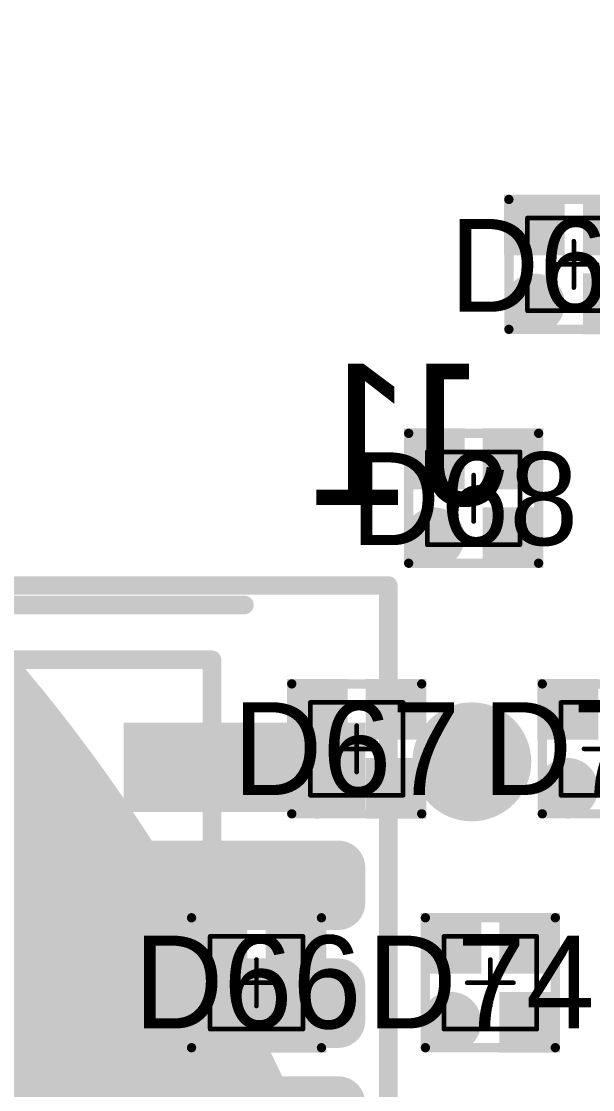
# Model space of a CAD drawing. Header units: millimetres. Extents: x 99 to 211, y 56 to 141.
# Drawn here: x 167.55 to 173.7, y 109.07 to 120.58 of the extents above; entities that cross this region are included whole.
import ezdxf

# ---------------------------------------------------------------- set-up
doc = ezdxf.new("R2010")
doc.units = ezdxf.units.MM
for name, color, linetype in [('BottomLayer', 5, 'Continuous'), ('BottomOverlay', 54, 'Continuous'), ('BottomPaste', 16, 'Continuous'), ('BottomSolder', 6, 'Continuous'), ('Mechanical12', 56, 'Continuous'), ('Mechanical13', 56, 'Continuous'), ('Mechanical15', 56, 'Continuous'), ('TopLayer', 1, 'Continuous'), ('TopOverlay', 2, 'Continuous'), ('TopPaste', 8, 'Continuous'), ('TopSolder', 216, 'Continuous')]:
    doc.layers.add(name, color=color, linetype=linetype)

# ---------------------------------------------------------------- blocks, each defined once
blk = doc.blocks.new('SMDHDRV10P127_2X5_615X330X560B_B_7')
at = {"layer": 'BottomLayer', "const_width": 0.19}
for points in [[(-3.055, 2.73, 1), (-2.865, 2.73, 1)], [(-1.035, 2.73, 1), (-0.845, 2.73, 1)], [(0.845, 2.73, 1), (1.035, 2.73, 1)], [(2.865, 2.73, 1), (3.055, 2.73, 1)], [(-3.055, 2.35, 1), (-2.865, 2.35, 1)], [(-1.035, 2.35, 1), (-0.845, 2.35, 1)], [(0.845, 2.35, 1), (1.035, 2.35, 1)], [(2.865, 2.35, 1), (3.055, 2.35, 1)], [(-3.055, 1.46, 1), (-2.865, 1.46, 1)], [(-1.035, 1.46, 1), (-0.845, 1.46, 1)], [(0.845, 1.46, 1), (1.035, 1.46, 1)], [(2.865, 1.46, 1), (3.055, 1.46, 1)], [(-3.055, 1.08, 1), (-2.865, 1.08, 1)], [(-1.035, 1.08, 1), (-0.845, 1.08, 1)], [(0.845, 1.08, 1), (1.035, 1.08, 1)], [(2.865, 1.08, 1), (3.055, 1.08, 1)], [(-3.055, 0.19, 1), (-2.865, 0.19, 1)], [(-1.035, 0.19, 1), (-0.845, 0.19, 1)], [(0.845, 0.19, 1), (1.035, 0.19, 1)], [(2.865, 0.19, 1), (3.055, 0.19, 1)], [(-3.055, -0.19, 1), (-2.865, -0.19, 1)], [(-1.035, -0.19, 1), (-0.845, -0.19, 1)], [(0.845, -0.19, 1), (1.035, -0.19, 1)], [(2.865, -0.19, 1), (3.055, -0.19, 1)], [(-3.055, -1.08, 1), (-2.865, -1.08, 1)], [(-1.035, -1.08, 1), (-0.845, -1.08, 1)], [(0.845, -1.08, 1), (1.035, -1.08, 1)], [(2.865, -1.08, 1), (3.055, -1.08, 1)], [(-3.055, -1.46, 1), (-2.865, -1.46, 1)], [(-1.035, -1.46, 1), (-0.845, -1.46, 1)], [(0.845, -1.46, 1), (1.035, -1.46, 1)], [(2.865, -1.46, 1), (3.055, -1.46, 1)], [(0.845, -2.35, 1), (1.035, -2.35, 1)], [(2.865, -2.35, 1), (3.055, -2.35, 1)], [(0.845, -2.73, 1), (1.035, -2.73, 1)], [(2.865, -2.73, 1), (3.055, -2.73, 1)]]:
    blk.add_lwpolyline(points, format="xyb", close=True, dxfattribs=at)
at = {"layer": 'BottomLayer'}
for points in [[(-2.96, 2.16), (-0.94, 2.16), (-2.96, 2.92), (-0.94, 2.92)], [(0.94, 2.16), (2.96, 2.16), (0.94, 2.92), (2.96, 2.92)], [(-3.15, 2.35), (-0.75, 2.35), (-3.15, 2.73), (-0.75, 2.73)], [(0.75, 2.35), (3.15, 2.35), (0.75, 2.73), (3.15, 2.73)], [(-2.96, 0.89), (-0.94, 0.89), (-2.96, 1.65), (-0.94, 1.65)], [(0.94, 0.89), (2.96, 0.89), (0.94, 1.65), (2.96, 1.65)], [(-3.15, 1.08), (-0.75, 1.08), (-3.15, 1.46), (-0.75, 1.46)], [(0.75, 1.08), (3.15, 1.08), (0.75, 1.46), (3.15, 1.46)], [(-2.96, -0.38), (-0.94, -0.38), (-2.96, 0.38), (-0.94, 0.38)], [(0.94, -0.38), (2.96, -0.38), (0.94, 0.38), (2.96, 0.38)], [(-3.15, -0.19), (-0.75, -0.19), (-3.15, 0.19), (-0.75, 0.19)], [(0.75, -0.19), (3.15, -0.19), (0.75, 0.19), (3.15, 0.19)], [(-2.96, -1.65), (-0.94, -1.65), (-2.96, -0.89), (-0.94, -0.89)], [(0.94, -1.65), (2.96, -1.65), (0.94, -0.89), (2.96, -0.89)], [(-3.15, -1.46), (-0.75, -1.46), (-3.15, -1.08), (-0.75, -1.08)], [(0.75, -1.46), (3.15, -1.46), (0.75, -1.08), (3.15, -1.08)], [(-3.15, -2.92), (-0.75, -2.92), (-3.15, -2.16), (-0.75, -2.16)], [(0.94, -2.92), (2.96, -2.92), (0.94, -2.16), (2.96, -2.16)], [(0.75, -2.73), (3.15, -2.73), (0.75, -2.35), (3.15, -2.35)]]:
    blk.add_solid(points, dxfattribs=at)
at = {"layer": 'BottomOverlay', "const_width": 0.2}
for points in [[(1.95, 4.21), (-1.95, 4.21)], [(1.95, -4.29), (-1.95, -4.29)]]:
    blk.add_lwpolyline(points, dxfattribs=at)
at = {"layer": 'BottomOverlay'}
for points, const_width in [([(-2, 4.21, 1), (-1.9, 4.21, 1)], 0.1), ([(1.9, 4.21, 1), (2, 4.21, 1)], 0.1), ([(-4.259, -2.6, 1), (-4.541, -2.6, 1)], 1), ([(-4.791, -2.6, 1), (-4.291, -2.6, 1)], 0.5), ([(-4.509, -2.6, 1), (-4.009, -2.6, 1)], 0.5), ([(-2, -4.29, 1), (-1.9, -4.29, 1)], 0.1), ([(1.9, -4.29, 1), (2, -4.29, 1)], 0.1)]:
    blk.add_lwpolyline(points, format="xyb", close=True, dxfattribs=dict(at, const_width=const_width))
at = {"layer": 'BottomPaste', "const_width": 0.19}
for points in [[(-3.055, 2.73, 1), (-2.865, 2.73, 1)], [(-1.035, 2.73, 1), (-0.845, 2.73, 1)], [(0.845, 2.73, 1), (1.035, 2.73, 1)], [(2.865, 2.73, 1), (3.055, 2.73, 1)], [(-3.055, 2.35, 1), (-2.865, 2.35, 1)], [(-1.035, 2.35, 1), (-0.845, 2.35, 1)], [(0.845, 2.35, 1), (1.035, 2.35, 1)], [(2.865, 2.35, 1), (3.055, 2.35, 1)], [(-3.055, 1.46, 1), (-2.865, 1.46, 1)], [(-1.035, 1.46, 1), (-0.845, 1.46, 1)], [(0.845, 1.46, 1), (1.035, 1.46, 1)], [(2.865, 1.46, 1), (3.055, 1.46, 1)], [(-3.055, 1.08, 1), (-2.865, 1.08, 1)], [(-1.035, 1.08, 1), (-0.845, 1.08, 1)], [(0.845, 1.08, 1), (1.035, 1.08, 1)], [(2.865, 1.08, 1), (3.055, 1.08, 1)], [(-3.055, 0.19, 1), (-2.865, 0.19, 1)], [(-1.035, 0.19, 1), (-0.845, 0.19, 1)], [(0.845, 0.19, 1), (1.035, 0.19, 1)], [(2.865, 0.19, 1), (3.055, 0.19, 1)], [(-3.055, -0.19, 1), (-2.865, -0.19, 1)], [(-1.035, -0.19, 1), (-0.845, -0.19, 1)], [(0.845, -0.19, 1), (1.035, -0.19, 1)], [(2.865, -0.19, 1), (3.055, -0.19, 1)], [(-3.055, -1.08, 1), (-2.865, -1.08, 1)], [(-1.035, -1.08, 1), (-0.845, -1.08, 1)], [(0.845, -1.08, 1), (1.035, -1.08, 1)], [(2.865, -1.08, 1), (3.055, -1.08, 1)], [(-3.055, -1.46, 1), (-2.865, -1.46, 1)], [(-1.035, -1.46, 1), (-0.845, -1.46, 1)], [(0.845, -1.46, 1), (1.035, -1.46, 1)], [(2.865, -1.46, 1), (3.055, -1.46, 1)], [(0.845, -2.35, 1), (1.035, -2.35, 1)], [(2.865, -2.35, 1), (3.055, -2.35, 1)], [(0.845, -2.73, 1), (1.035, -2.73, 1)], [(2.865, -2.73, 1), (3.055, -2.73, 1)]]:
    blk.add_lwpolyline(points, format="xyb", close=True, dxfattribs=at)
at = {"layer": 'BottomPaste'}
for points in [[(-2.96, 2.16), (-0.94, 2.16), (-2.96, 2.92), (-0.94, 2.92)], [(0.94, 2.16), (2.96, 2.16), (0.94, 2.92), (2.96, 2.92)], [(-3.15, 2.35), (-0.75, 2.35), (-3.15, 2.73), (-0.75, 2.73)], [(0.75, 2.35), (3.15, 2.35), (0.75, 2.73), (3.15, 2.73)], [(-2.96, 0.89), (-0.94, 0.89), (-2.96, 1.65), (-0.94, 1.65)], [(0.94, 0.89), (2.96, 0.89), (0.94, 1.65), (2.96, 1.65)], [(-3.15, 1.08), (-0.75, 1.08), (-3.15, 1.46), (-0.75, 1.46)], [(0.75, 1.08), (3.15, 1.08), (0.75, 1.46), (3.15, 1.46)], [(-2.96, -0.38), (-0.94, -0.38), (-2.96, 0.38), (-0.94, 0.38)], [(0.94, -0.38), (2.96, -0.38), (0.94, 0.38), (2.96, 0.38)], [(-3.15, -0.19), (-0.75, -0.19), (-3.15, 0.19), (-0.75, 0.19)], [(0.75, -0.19), (3.15, -0.19), (0.75, 0.19), (3.15, 0.19)], [(-2.96, -1.65), (-0.94, -1.65), (-2.96, -0.89), (-0.94, -0.89)], [(0.94, -1.65), (2.96, -1.65), (0.94, -0.89), (2.96, -0.89)], [(-3.15, -1.46), (-0.75, -1.46), (-3.15, -1.08), (-0.75, -1.08)], [(0.75, -1.46), (3.15, -1.46), (0.75, -1.08), (3.15, -1.08)], [(-3.15, -2.92), (-0.75, -2.92), (-3.15, -2.16), (-0.75, -2.16)], [(0.94, -2.92), (2.96, -2.92), (0.94, -2.16), (2.96, -2.16)], [(0.75, -2.73), (3.15, -2.73), (0.75, -2.35), (3.15, -2.35)]]:
    blk.add_solid(points, dxfattribs=at)
at = {"layer": 'BottomSolder', "const_width": 0.292}
for points in [[(-3.106, 2.73, 1), (-2.814, 2.73, 1)], [(-1.086, 2.73, 1), (-0.794, 2.73, 1)], [(0.794, 2.73, 1), (1.086, 2.73, 1)], [(2.814, 2.73, 1), (3.106, 2.73, 1)], [(-3.106, 2.35, 1), (-2.814, 2.35, 1)], [(-1.086, 2.35, 1), (-0.794, 2.35, 1)], [(0.794, 2.35, 1), (1.086, 2.35, 1)], [(2.814, 2.35, 1), (3.106, 2.35, 1)], [(-3.106, 1.46, 1), (-2.814, 1.46, 1)], [(-1.086, 1.46, 1), (-0.794, 1.46, 1)], [(0.794, 1.46, 1), (1.086, 1.46, 1)], [(2.814, 1.46, 1), (3.106, 1.46, 1)], [(-3.106, 1.08, 1), (-2.814, 1.08, 1)], [(-1.086, 1.08, 1), (-0.794, 1.08, 1)], [(0.794, 1.08, 1), (1.086, 1.08, 1)], [(2.814, 1.08, 1), (3.106, 1.08, 1)], [(-3.106, 0.19, 1), (-2.814, 0.19, 1)], [(-1.086, 0.19, 1), (-0.794, 0.19, 1)], [(0.794, 0.19, 1), (1.086, 0.19, 1)], [(2.814, 0.19, 1), (3.106, 0.19, 1)], [(-3.106, -0.19, 1), (-2.814, -0.19, 1)], [(-1.086, -0.19, 1), (-0.794, -0.19, 1)], [(0.794, -0.19, 1), (1.086, -0.19, 1)], [(2.814, -0.19, 1), (3.106, -0.19, 1)], [(-3.106, -1.08, 1), (-2.814, -1.08, 1)], [(-1.086, -1.08, 1), (-0.794, -1.08, 1)], [(0.794, -1.08, 1), (1.086, -1.08, 1)], [(2.814, -1.08, 1), (3.106, -1.08, 1)], [(-3.106, -1.46, 1), (-2.814, -1.46, 1)], [(-1.086, -1.46, 1), (-0.794, -1.46, 1)], [(0.794, -1.46, 1), (1.086, -1.46, 1)], [(2.814, -1.46, 1), (3.106, -1.46, 1)], [(0.794, -2.35, 1), (1.086, -2.35, 1)], [(2.814, -2.35, 1), (3.106, -2.35, 1)], [(0.794, -2.73, 1), (1.086, -2.73, 1)], [(2.814, -2.73, 1), (3.106, -2.73, 1)]]:
    blk.add_lwpolyline(points, format="xyb", close=True, dxfattribs=at)
at = {"layer": 'BottomSolder'}
for points in [[(-2.96, 2.058), (-0.94, 2.058), (-2.96, 3.022), (-0.94, 3.022)], [(0.94, 2.058), (2.96, 2.058), (0.94, 3.022), (2.96, 3.022)], [(-3.252, 2.35), (-0.648, 2.35), (-3.252, 2.73), (-0.648, 2.73)], [(0.648, 2.35), (3.252, 2.35), (0.648, 2.73), (3.252, 2.73)], [(-2.96, 0.788), (-0.94, 0.788), (-2.96, 1.752), (-0.94, 1.752)], [(0.94, 0.788), (2.96, 0.788), (0.94, 1.752), (2.96, 1.752)], [(-3.252, 1.08), (-0.648, 1.08), (-3.252, 1.46), (-0.648, 1.46)], [(0.648, 1.08), (3.252, 1.08), (0.648, 1.46), (3.252, 1.46)], [(-2.96, -0.482), (-0.94, -0.482), (-2.96, 0.482), (-0.94, 0.482)], [(0.94, -0.482), (2.96, -0.482), (0.94, 0.482), (2.96, 0.482)], [(-3.252, -0.19), (-0.648, -0.19), (-3.252, 0.19), (-0.648, 0.19)], [(0.648, -0.19), (3.252, -0.19), (0.648, 0.19), (3.252, 0.19)], [(-2.96, -1.752), (-0.94, -1.752), (-2.96, -0.788), (-0.94, -0.788)], [(0.94, -1.752), (2.96, -1.752), (0.94, -0.788), (2.96, -0.788)], [(-3.252, -1.46), (-0.648, -1.46), (-3.252, -1.08), (-0.648, -1.08)], [(0.648, -1.46), (3.252, -1.46), (0.648, -1.08), (3.252, -1.08)], [(-3.252, -3.022), (-0.648, -3.022), (-3.252, -2.058), (-0.648, -2.058)], [(0.94, -3.022), (2.96, -3.022), (0.94, -2.058), (2.96, -2.058)], [(0.648, -2.73), (3.252, -2.73), (0.648, -2.35), (3.252, -2.35)]]:
    blk.add_solid(points, dxfattribs=at)
at = {"layer": 'Mechanical13', "const_width": 0.2}
for points in [[(1.6, 3.7), (-1.6, 3.7)], [(-1.6, 3.7), (-1.6, -3.7)], [(1.6, 3.7), (1.6, -3.7)], [(1.6, -3.7), (-1.6, -3.7)]]:
    blk.add_lwpolyline(points, dxfattribs=at)
at = {"layer": 'Mechanical13', "const_width": 0.1}
for points in [[(-1.65, 3.7, 1), (-1.55, 3.7, 1)], [(-1.65, 3.7, 1), (-1.55, 3.7, 1)], [(1.55, 3.7, 1), (1.65, 3.7, 1)], [(1.55, 3.7, 1), (1.65, 3.7, 1)], [(-1.65, -3.7, 1), (-1.55, -3.7, 1)], [(-1.65, -3.7, 1), (-1.55, -3.7, 1)], [(1.55, -3.7, 1), (1.65, -3.7, 1)], [(1.55, -3.7, 1), (1.65, -3.7, 1)]]:
    blk.add_lwpolyline(points, format="xyb", close=True, dxfattribs=at)
at = {"layer": 'Mechanical15', "const_width": 0.2}
for points in [[(3.5, 4.5), (-3.5, 4.5)], [(-3.5, 4.5), (-3.5, -4.5)], [(3.5, 4.5), (3.5, -4.5)], [(0, 0.5), (0, -0.5)], [(0.5, 0), (-0.5, 0)], [(3.5, -4.5), (-3.5, -4.5)]]:
    blk.add_lwpolyline(points, dxfattribs=at)
at = {"layer": 'Mechanical15', "const_width": 0.1}
for points in [[(-3.55, 4.5, 1), (-3.45, 4.5, 1)], [(-3.55, 4.5, 1), (-3.45, 4.5, 1)], [(3.45, 4.5, 1), (3.55, 4.5, 1)], [(3.45, 4.5, 1), (3.55, 4.5, 1)], [(-0.05, 0.5, 1), (0.05, 0.5, 1)], [(-0.55, 0, 1), (-0.45, 0, 1)], [(0.45, 0, 1), (0.55, 0, 1)], [(-0.05, -0.5, 1), (0.05, -0.5, 1)], [(-3.55, -4.5, 1), (-3.45, -4.5, 1)], [(-3.55, -4.5, 1), (-3.45, -4.5, 1)], [(3.45, -4.5, 1), (3.55, -4.5, 1)], [(3.45, -4.5, 1), (3.55, -4.5, 1)]]:
    blk.add_lwpolyline(points, format="xyb", close=True, dxfattribs=at)
blk = doc.blocks.new('LED0402SX_N_71')
at = {"layer": 'Mechanical13', "const_width": 0.05}
for points in [[(-0.5, 0.5), (0.5, 0.5)], [(-0.5, -0.5), (-0.5, 0.5)], [(0.5, -0.5), (0.5, 0.5)], [(-0.5, -0.5), (0.5, -0.5)]]:
    blk.add_lwpolyline(points, dxfattribs=at)
at = {"layer": 'Mechanical13', "const_width": 0.025}
for points in [[(-0.512, 0.5, 1), (-0.487, 0.5, 1)], [(-0.512, 0.5, 1), (-0.487, 0.5, 1)], [(0.488, 0.5, 1), (0.513, 0.5, 1)], [(0.488, 0.5, 1), (0.513, 0.5, 1)], [(-0.512, -0.5, 1), (-0.487, -0.5, 1)], [(-0.512, -0.5, 1), (-0.487, -0.5, 1)], [(0.488, -0.5, 1), (0.513, -0.5, 1)], [(0.488, -0.5, 1), (0.513, -0.5, 1)]]:
    blk.add_lwpolyline(points, format="xyb", close=True, dxfattribs=at)
at = {"layer": 'Mechanical15'}
for points, const_width in [([(-0.7, 0.7), (0.7, 0.7)], 0.1), ([(-0.7, -0.7), (-0.7, 0.7)], 0.1), ([(0.7, -0.7), (0.7, 0.7)], 0.1), ([(0, -0.25), (0, 0.25)], 0.05), ([(-0.25, 0), (0.25, 0)], 0.05), ([(-0.7, -0.7), (0.7, -0.7)], 0.1)]:
    blk.add_lwpolyline(points, dxfattribs=dict(at, const_width=const_width))
for points, const_width in [([(-0.725, 0.7, 1), (-0.675, 0.7, 1)], 0.05), ([(-0.725, 0.7, 1), (-0.675, 0.7, 1)], 0.05), ([(0.675, 0.7, 1), (0.725, 0.7, 1)], 0.05), ([(0.675, 0.7, 1), (0.725, 0.7, 1)], 0.05), ([(-0.013, 0.25, 1), (0.012, 0.25, 1)], 0.025), ([(-0.262, 0, 1), (-0.237, 0, 1)], 0.025), ([(0.237, 0, 1), (0.262, 0, 1)], 0.025), ([(-0.013, -0.25, 1), (0.012, -0.25, 1)], 0.025), ([(-0.725, -0.7, 1), (-0.675, -0.7, 1)], 0.05), ([(-0.725, -0.7, 1), (-0.675, -0.7, 1)], 0.05), ([(0.675, -0.7, 1), (0.725, -0.7, 1)], 0.05), ([(0.675, -0.7, 1), (0.725, -0.7, 1)], 0.05)]:
    blk.add_lwpolyline(points, format="xyb", close=True, dxfattribs=dict(at, const_width=const_width))
at = {"layer": 'TopLayer', "const_width": 0.225}
blk.add_lwpolyline([(-0.537, -0.425, 1), (-0.312, -0.425, 1)], format="xyb", close=True, dxfattribs=at)
at = {"layer": 'TopLayer'}
for points in [[(-0.65, 0.2), (-0.2, 0.2), (-0.65, 0.65), (-0.2, 0.65)], [(0.2, 0.2), (0.65, 0.2), (0.2, 0.65), (0.65, 0.65)], [(0.2, -0.65), (0.65, -0.65), (0.2, -0.2), (0.65, -0.2)]]:
    blk.add_solid(points, dxfattribs=at)
at = {"layer": 'TopPaste', "const_width": 0.225}
blk.add_lwpolyline([(-0.537, -0.425, 1), (-0.312, -0.425, 1)], format="xyb", close=True, dxfattribs=at)
at = {"layer": 'TopPaste'}
for points in [[(-0.65, 0.2), (-0.2, 0.2), (-0.65, 0.65), (-0.2, 0.65)], [(0.2, 0.2), (0.65, 0.2), (0.2, 0.65), (0.65, 0.65)], [(0.2, -0.65), (0.65, -0.65), (0.2, -0.2), (0.65, -0.2)]]:
    blk.add_solid(points, dxfattribs=at)
at = {"layer": 'TopSolder', "const_width": 0.327}
blk.add_lwpolyline([(-0.588, -0.425, 1), (-0.262, -0.425, 1)], format="xyb", close=True, dxfattribs=at)
at = {"layer": 'TopSolder'}
for points in [[(-0.752, 0.098), (-0.098, 0.098), (-0.752, 0.752), (-0.098, 0.752)], [(0.098, 0.098), (0.752, 0.098), (0.098, 0.752), (0.752, 0.752)], [(0.098, -0.752), (0.752, -0.752), (0.098, -0.098), (0.752, -0.098)]]:
    blk.add_solid(points, dxfattribs=at)
blk = doc.blocks.new('LED0402SX_N_72')
at = {"layer": 'Mechanical13', "const_width": 0.05}
for points in [[(-0.5, 0.5), (0.5, 0.5)], [(-0.5, -0.5), (-0.5, 0.5)], [(0.5, -0.5), (0.5, 0.5)], [(-0.5, -0.5), (0.5, -0.5)]]:
    blk.add_lwpolyline(points, dxfattribs=at)
at = {"layer": 'Mechanical13', "const_width": 0.025}
for points in [[(-0.512, 0.5, 1), (-0.487, 0.5, 1)], [(-0.512, 0.5, 1), (-0.487, 0.5, 1)], [(0.488, 0.5, 1), (0.513, 0.5, 1)], [(0.488, 0.5, 1), (0.513, 0.5, 1)], [(-0.512, -0.5, 1), (-0.487, -0.5, 1)], [(-0.512, -0.5, 1), (-0.487, -0.5, 1)], [(0.488, -0.5, 1), (0.513, -0.5, 1)], [(0.488, -0.5, 1), (0.513, -0.5, 1)]]:
    blk.add_lwpolyline(points, format="xyb", close=True, dxfattribs=at)
at = {"layer": 'Mechanical15'}
for points, const_width in [([(-0.7, 0.7), (0.7, 0.7)], 0.1), ([(-0.7, -0.7), (-0.7, 0.7)], 0.1), ([(0.7, -0.7), (0.7, 0.7)], 0.1), ([(0, -0.25), (0, 0.25)], 0.05), ([(-0.25, 0), (0.25, 0)], 0.05), ([(-0.7, -0.7), (0.7, -0.7)], 0.1)]:
    blk.add_lwpolyline(points, dxfattribs=dict(at, const_width=const_width))
for points, const_width in [([(-0.725, 0.7, 1), (-0.675, 0.7, 1)], 0.05), ([(-0.725, 0.7, 1), (-0.675, 0.7, 1)], 0.05), ([(0.675, 0.7, 1), (0.725, 0.7, 1)], 0.05), ([(0.675, 0.7, 1), (0.725, 0.7, 1)], 0.05), ([(-0.013, 0.25, 1), (0.012, 0.25, 1)], 0.025), ([(-0.263, 0, 1), (-0.238, 0, 1)], 0.025), ([(0.238, 0, 1), (0.263, 0, 1)], 0.025), ([(-0.013, -0.25, 1), (0.012, -0.25, 1)], 0.025), ([(-0.725, -0.7, 1), (-0.675, -0.7, 1)], 0.05), ([(-0.725, -0.7, 1), (-0.675, -0.7, 1)], 0.05), ([(0.675, -0.7, 1), (0.725, -0.7, 1)], 0.05), ([(0.675, -0.7, 1), (0.725, -0.7, 1)], 0.05)]:
    blk.add_lwpolyline(points, format="xyb", close=True, dxfattribs=dict(at, const_width=const_width))
at = {"layer": 'TopLayer', "const_width": 0.225}
blk.add_lwpolyline([(-0.538, -0.425, 1), (-0.313, -0.425, 1)], format="xyb", close=True, dxfattribs=at)
at = {"layer": 'TopLayer'}
for points in [[(-0.65, 0.2), (-0.2, 0.2), (-0.65, 0.65), (-0.2, 0.65)], [(0.2, 0.2), (0.65, 0.2), (0.2, 0.65), (0.65, 0.65)], [(0.2, -0.65), (0.65, -0.65), (0.2, -0.2), (0.65, -0.2)]]:
    blk.add_solid(points, dxfattribs=at)
at = {"layer": 'TopPaste', "const_width": 0.225}
blk.add_lwpolyline([(-0.538, -0.425, 1), (-0.313, -0.425, 1)], format="xyb", close=True, dxfattribs=at)
at = {"layer": 'TopPaste'}
for points in [[(-0.65, 0.2), (-0.2, 0.2), (-0.65, 0.65), (-0.2, 0.65)], [(0.2, 0.2), (0.65, 0.2), (0.2, 0.65), (0.65, 0.65)], [(0.2, -0.65), (0.65, -0.65), (0.2, -0.2), (0.65, -0.2)]]:
    blk.add_solid(points, dxfattribs=at)
at = {"layer": 'TopSolder', "const_width": 0.327}
blk.add_lwpolyline([(-0.588, -0.425, 1), (-0.262, -0.425, 1)], format="xyb", close=True, dxfattribs=at)
at = {"layer": 'TopSolder'}
for points in [[(-0.752, 0.098), (-0.098, 0.098), (-0.752, 0.752), (-0.098, 0.752)], [(0.098, 0.098), (0.752, 0.098), (0.098, 0.752), (0.752, 0.752)], [(0.098, -0.752), (0.752, -0.752), (0.098, -0.098), (0.752, -0.098)]]:
    blk.add_solid(points, dxfattribs=at)
blk = doc.blocks.new('LED0402SX_N_73')
at = {"layer": 'Mechanical13', "const_width": 0.05}
for points in [[(-0.5, 0.5), (0.5, 0.5)], [(-0.5, -0.5), (-0.5, 0.5)], [(0.5, -0.5), (0.5, 0.5)], [(-0.5, -0.5), (0.5, -0.5)]]:
    blk.add_lwpolyline(points, dxfattribs=at)
at = {"layer": 'Mechanical13', "const_width": 0.025}
for points in [[(-0.513, 0.5, 1), (-0.488, 0.5, 1)], [(-0.513, 0.5, 1), (-0.488, 0.5, 1)], [(0.487, 0.5, 1), (0.512, 0.5, 1)], [(0.487, 0.5, 1), (0.512, 0.5, 1)], [(-0.513, -0.5, 1), (-0.488, -0.5, 1)], [(-0.513, -0.5, 1), (-0.488, -0.5, 1)], [(0.487, -0.5, 1), (0.512, -0.5, 1)], [(0.487, -0.5, 1), (0.512, -0.5, 1)]]:
    blk.add_lwpolyline(points, format="xyb", close=True, dxfattribs=at)
at = {"layer": 'Mechanical15'}
for points, const_width in [([(-0.7, 0.7), (0.7, 0.7)], 0.1), ([(-0.7, -0.7), (-0.7, 0.7)], 0.1), ([(0.7, -0.7), (0.7, 0.7)], 0.1), ([(0, -0.25), (0, 0.25)], 0.05), ([(-0.25, 0), (0.25, 0)], 0.05), ([(-0.7, -0.7), (0.7, -0.7)], 0.1)]:
    blk.add_lwpolyline(points, dxfattribs=dict(at, const_width=const_width))
for points, const_width in [([(-0.725, 0.7, 1), (-0.675, 0.7, 1)], 0.05), ([(-0.725, 0.7, 1), (-0.675, 0.7, 1)], 0.05), ([(0.675, 0.7, 1), (0.725, 0.7, 1)], 0.05), ([(0.675, 0.7, 1), (0.725, 0.7, 1)], 0.05), ([(-0.012, 0.25, 1), (0.013, 0.25, 1)], 0.025), ([(-0.262, 0, 1), (-0.237, 0, 1)], 0.025), ([(0.237, 0, 1), (0.262, 0, 1)], 0.025), ([(-0.012, -0.25, 1), (0.013, -0.25, 1)], 0.025), ([(-0.725, -0.7, 1), (-0.675, -0.7, 1)], 0.05), ([(-0.725, -0.7, 1), (-0.675, -0.7, 1)], 0.05), ([(0.675, -0.7, 1), (0.725, -0.7, 1)], 0.05), ([(0.675, -0.7, 1), (0.725, -0.7, 1)], 0.05)]:
    blk.add_lwpolyline(points, format="xyb", close=True, dxfattribs=dict(at, const_width=const_width))
at = {"layer": 'TopLayer', "const_width": 0.225}
blk.add_lwpolyline([(-0.537, -0.425, 1), (-0.312, -0.425, 1)], format="xyb", close=True, dxfattribs=at)
at = {"layer": 'TopLayer'}
for points in [[(-0.65, 0.2), (-0.2, 0.2), (-0.65, 0.65), (-0.2, 0.65)], [(0.2, 0.2), (0.65, 0.2), (0.2, 0.65), (0.65, 0.65)], [(0.2, -0.65), (0.65, -0.65), (0.2, -0.2), (0.65, -0.2)]]:
    blk.add_solid(points, dxfattribs=at)
at = {"layer": 'TopPaste', "const_width": 0.225}
blk.add_lwpolyline([(-0.537, -0.425, 1), (-0.312, -0.425, 1)], format="xyb", close=True, dxfattribs=at)
at = {"layer": 'TopPaste'}
for points in [[(-0.65, 0.2), (-0.2, 0.2), (-0.65, 0.65), (-0.2, 0.65)], [(0.2, 0.2), (0.65, 0.2), (0.2, 0.65), (0.65, 0.65)], [(0.2, -0.65), (0.65, -0.65), (0.2, -0.2), (0.65, -0.2)]]:
    blk.add_solid(points, dxfattribs=at)
at = {"layer": 'TopSolder', "const_width": 0.327}
blk.add_lwpolyline([(-0.588, -0.425, 1), (-0.262, -0.425, 1)], format="xyb", close=True, dxfattribs=at)
at = {"layer": 'TopSolder'}
for points in [[(-0.752, 0.098), (-0.098, 0.098), (-0.752, 0.752), (-0.098, 0.752)], [(0.098, 0.098), (0.752, 0.098), (0.098, 0.752), (0.752, 0.752)], [(0.098, -0.752), (0.752, -0.752), (0.098, -0.098), (0.752, -0.098)]]:
    blk.add_solid(points, dxfattribs=at)
blk = doc.blocks.new('LED0402SX_N_74')
at = {"layer": 'Mechanical13', "const_width": 0.05}
for points in [[(-0.5, 0.5), (0.5, 0.5)], [(-0.5, -0.5), (-0.5, 0.5)], [(0.5, -0.5), (0.5, 0.5)], [(-0.5, -0.5), (0.5, -0.5)]]:
    blk.add_lwpolyline(points, dxfattribs=at)
at = {"layer": 'Mechanical13', "const_width": 0.025}
for points in [[(-0.512, 0.5, 1), (-0.487, 0.5, 1)], [(-0.512, 0.5, 1), (-0.487, 0.5, 1)], [(0.488, 0.5, 1), (0.513, 0.5, 1)], [(0.488, 0.5, 1), (0.513, 0.5, 1)], [(-0.512, -0.5, 1), (-0.487, -0.5, 1)], [(-0.512, -0.5, 1), (-0.487, -0.5, 1)], [(0.488, -0.5, 1), (0.513, -0.5, 1)], [(0.488, -0.5, 1), (0.513, -0.5, 1)]]:
    blk.add_lwpolyline(points, format="xyb", close=True, dxfattribs=at)
at = {"layer": 'Mechanical15'}
for points, const_width in [([(-0.7, 0.7), (0.7, 0.7)], 0.1), ([(-0.7, -0.7), (-0.7, 0.7)], 0.1), ([(0.7, -0.7), (0.7, 0.7)], 0.1), ([(0, -0.25), (0, 0.25)], 0.05), ([(-0.25, 0), (0.25, 0)], 0.05), ([(-0.7, -0.7), (0.7, -0.7)], 0.1)]:
    blk.add_lwpolyline(points, dxfattribs=dict(at, const_width=const_width))
for points, const_width in [([(-0.725, 0.7, 1), (-0.675, 0.7, 1)], 0.05), ([(-0.725, 0.7, 1), (-0.675, 0.7, 1)], 0.05), ([(0.675, 0.7, 1), (0.725, 0.7, 1)], 0.05), ([(0.675, 0.7, 1), (0.725, 0.7, 1)], 0.05), ([(-0.013, 0.25, 1), (0.012, 0.25, 1)], 0.025), ([(-0.262, 0, 1), (-0.238, 0, 1)], 0.025), ([(0.238, 0, 1), (0.263, 0, 1)], 0.025), ([(-0.013, -0.25, 1), (0.012, -0.25, 1)], 0.025), ([(-0.725, -0.7, 1), (-0.675, -0.7, 1)], 0.05), ([(-0.725, -0.7, 1), (-0.675, -0.7, 1)], 0.05), ([(0.675, -0.7, 1), (0.725, -0.7, 1)], 0.05), ([(0.675, -0.7, 1), (0.725, -0.7, 1)], 0.05)]:
    blk.add_lwpolyline(points, format="xyb", close=True, dxfattribs=dict(at, const_width=const_width))
at = {"layer": 'TopLayer', "const_width": 0.225}
blk.add_lwpolyline([(-0.538, -0.425, 1), (-0.313, -0.425, 1)], format="xyb", close=True, dxfattribs=at)
at = {"layer": 'TopLayer'}
for points in [[(-0.65, 0.2), (-0.2, 0.2), (-0.65, 0.65), (-0.2, 0.65)], [(0.2, 0.2), (0.65, 0.2), (0.2, 0.65), (0.65, 0.65)], [(0.2, -0.65), (0.65, -0.65), (0.2, -0.2), (0.65, -0.2)]]:
    blk.add_solid(points, dxfattribs=at)
at = {"layer": 'TopPaste', "const_width": 0.225}
blk.add_lwpolyline([(-0.538, -0.425, 1), (-0.313, -0.425, 1)], format="xyb", close=True, dxfattribs=at)
at = {"layer": 'TopPaste'}
for points in [[(-0.65, 0.2), (-0.2, 0.2), (-0.65, 0.65), (-0.2, 0.65)], [(0.2, 0.2), (0.65, 0.2), (0.2, 0.65), (0.65, 0.65)], [(0.2, -0.65), (0.65, -0.65), (0.2, -0.2), (0.65, -0.2)]]:
    blk.add_solid(points, dxfattribs=at)
at = {"layer": 'TopSolder', "const_width": 0.327}
blk.add_lwpolyline([(-0.588, -0.425, 1), (-0.262, -0.425, 1)], format="xyb", close=True, dxfattribs=at)
at = {"layer": 'TopSolder'}
for points in [[(-0.752, 0.098), (-0.098, 0.098), (-0.752, 0.752), (-0.098, 0.752)], [(0.098, 0.098), (0.752, 0.098), (0.098, 0.752), (0.752, 0.752)], [(0.098, -0.752), (0.752, -0.752), (0.098, -0.098), (0.752, -0.098)]]:
    blk.add_solid(points, dxfattribs=at)
blk = doc.blocks.new('LED0402SX_N_79')
at = {"layer": 'Mechanical13', "const_width": 0.05}
for points in [[(-0.5, 0.5), (0.5, 0.5)], [(-0.5, -0.5), (-0.5, 0.5)], [(0.5, -0.5), (0.5, 0.5)], [(-0.5, -0.5), (0.5, -0.5)]]:
    blk.add_lwpolyline(points, dxfattribs=at)
at = {"layer": 'Mechanical13', "const_width": 0.025}
for points in [[(-0.512, 0.5, 1), (-0.487, 0.5, 1)], [(-0.512, 0.5, 1), (-0.487, 0.5, 1)], [(0.488, 0.5, 1), (0.513, 0.5, 1)], [(0.488, 0.5, 1), (0.513, 0.5, 1)], [(-0.512, -0.5, 1), (-0.487, -0.5, 1)], [(-0.512, -0.5, 1), (-0.487, -0.5, 1)], [(0.488, -0.5, 1), (0.513, -0.5, 1)], [(0.488, -0.5, 1), (0.513, -0.5, 1)]]:
    blk.add_lwpolyline(points, format="xyb", close=True, dxfattribs=at)
at = {"layer": 'Mechanical15'}
for points, const_width in [([(-0.7, 0.7), (0.7, 0.7)], 0.1), ([(-0.7, -0.7), (-0.7, 0.7)], 0.1), ([(0.7, -0.7), (0.7, 0.7)], 0.1), ([(0, -0.25), (0, 0.25)], 0.05), ([(-0.25, 0), (0.25, 0)], 0.05), ([(-0.7, -0.7), (0.7, -0.7)], 0.1)]:
    blk.add_lwpolyline(points, dxfattribs=dict(at, const_width=const_width))
for points, const_width in [([(-0.725, 0.7, 1), (-0.675, 0.7, 1)], 0.05), ([(-0.725, 0.7, 1), (-0.675, 0.7, 1)], 0.05), ([(0.675, 0.7, 1), (0.725, 0.7, 1)], 0.05), ([(0.675, 0.7, 1), (0.725, 0.7, 1)], 0.05), ([(-0.013, 0.25, 1), (0.012, 0.25, 1)], 0.025), ([(-0.262, 0, 1), (-0.237, 0, 1)], 0.025), ([(0.237, 0, 1), (0.262, 0, 1)], 0.025), ([(-0.013, -0.25, 1), (0.012, -0.25, 1)], 0.025), ([(-0.725, -0.7, 1), (-0.675, -0.7, 1)], 0.05), ([(-0.725, -0.7, 1), (-0.675, -0.7, 1)], 0.05), ([(0.675, -0.7, 1), (0.725, -0.7, 1)], 0.05), ([(0.675, -0.7, 1), (0.725, -0.7, 1)], 0.05)]:
    blk.add_lwpolyline(points, format="xyb", close=True, dxfattribs=dict(at, const_width=const_width))
at = {"layer": 'TopLayer', "const_width": 0.225}
blk.add_lwpolyline([(-0.537, -0.425, 1), (-0.312, -0.425, 1)], format="xyb", close=True, dxfattribs=at)
at = {"layer": 'TopLayer'}
for points in [[(-0.65, 0.2), (-0.2, 0.2), (-0.65, 0.65), (-0.2, 0.65)], [(0.2, 0.2), (0.65, 0.2), (0.2, 0.65), (0.65, 0.65)], [(0.2, -0.65), (0.65, -0.65), (0.2, -0.2), (0.65, -0.2)]]:
    blk.add_solid(points, dxfattribs=at)
at = {"layer": 'TopPaste', "const_width": 0.225}
blk.add_lwpolyline([(-0.537, -0.425, 1), (-0.312, -0.425, 1)], format="xyb", close=True, dxfattribs=at)
at = {"layer": 'TopPaste'}
for points in [[(-0.65, 0.2), (-0.2, 0.2), (-0.65, 0.65), (-0.2, 0.65)], [(0.2, 0.2), (0.65, 0.2), (0.2, 0.65), (0.65, 0.65)], [(0.2, -0.65), (0.65, -0.65), (0.2, -0.2), (0.65, -0.2)]]:
    blk.add_solid(points, dxfattribs=at)
at = {"layer": 'TopSolder', "const_width": 0.327}
blk.add_lwpolyline([(-0.588, -0.425, 1), (-0.262, -0.425, 1)], format="xyb", close=True, dxfattribs=at)
at = {"layer": 'TopSolder'}
for points in [[(-0.752, 0.098), (-0.098, 0.098), (-0.752, 0.752), (-0.098, 0.752)], [(0.098, 0.098), (0.752, 0.098), (0.098, 0.752), (0.752, 0.752)], [(0.098, -0.752), (0.752, -0.752), (0.098, -0.098), (0.752, -0.098)]]:
    blk.add_solid(points, dxfattribs=at)
blk = doc.blocks.new('LED0402SX_N_80')
at = {"layer": 'Mechanical13', "const_width": 0.05}
for points in [[(-0.5, 0.5), (0.5, 0.5)], [(-0.5, -0.5), (-0.5, 0.5)], [(0.5, -0.5), (0.5, 0.5)], [(-0.5, -0.5), (0.5, -0.5)]]:
    blk.add_lwpolyline(points, dxfattribs=at)
at = {"layer": 'Mechanical13', "const_width": 0.025}
for points in [[(-0.512, 0.5, 1), (-0.487, 0.5, 1)], [(-0.512, 0.5, 1), (-0.487, 0.5, 1)], [(0.488, 0.5, 1), (0.513, 0.5, 1)], [(0.488, 0.5, 1), (0.513, 0.5, 1)], [(-0.512, -0.5, 1), (-0.487, -0.5, 1)], [(-0.512, -0.5, 1), (-0.487, -0.5, 1)], [(0.488, -0.5, 1), (0.513, -0.5, 1)], [(0.488, -0.5, 1), (0.513, -0.5, 1)]]:
    blk.add_lwpolyline(points, format="xyb", close=True, dxfattribs=at)
at = {"layer": 'Mechanical15'}
for points, const_width in [([(-0.7, 0.7), (0.7, 0.7)], 0.1), ([(-0.7, -0.7), (-0.7, 0.7)], 0.1), ([(0.7, -0.7), (0.7, 0.7)], 0.1), ([(0, -0.25), (0, 0.25)], 0.05), ([(-0.25, 0), (0.25, 0)], 0.05), ([(-0.7, -0.7), (0.7, -0.7)], 0.1)]:
    blk.add_lwpolyline(points, dxfattribs=dict(at, const_width=const_width))
for points, const_width in [([(-0.725, 0.7, 1), (-0.675, 0.7, 1)], 0.05), ([(-0.725, 0.7, 1), (-0.675, 0.7, 1)], 0.05), ([(0.675, 0.7, 1), (0.725, 0.7, 1)], 0.05), ([(0.675, 0.7, 1), (0.725, 0.7, 1)], 0.05), ([(-0.013, 0.25, 1), (0.012, 0.25, 1)], 0.025), ([(-0.263, 0, 1), (-0.238, 0, 1)], 0.025), ([(0.238, 0, 1), (0.263, 0, 1)], 0.025), ([(-0.013, -0.25, 1), (0.012, -0.25, 1)], 0.025), ([(-0.725, -0.7, 1), (-0.675, -0.7, 1)], 0.05), ([(-0.725, -0.7, 1), (-0.675, -0.7, 1)], 0.05), ([(0.675, -0.7, 1), (0.725, -0.7, 1)], 0.05), ([(0.675, -0.7, 1), (0.725, -0.7, 1)], 0.05)]:
    blk.add_lwpolyline(points, format="xyb", close=True, dxfattribs=dict(at, const_width=const_width))
at = {"layer": 'TopLayer', "const_width": 0.225}
blk.add_lwpolyline([(-0.538, -0.425, 1), (-0.313, -0.425, 1)], format="xyb", close=True, dxfattribs=at)
at = {"layer": 'TopLayer'}
for points in [[(-0.65, 0.2), (-0.2, 0.2), (-0.65, 0.65), (-0.2, 0.65)], [(0.2, 0.2), (0.65, 0.2), (0.2, 0.65), (0.65, 0.65)], [(0.2, -0.65), (0.65, -0.65), (0.2, -0.2), (0.65, -0.2)]]:
    blk.add_solid(points, dxfattribs=at)
at = {"layer": 'TopPaste', "const_width": 0.225}
blk.add_lwpolyline([(-0.538, -0.425, 1), (-0.313, -0.425, 1)], format="xyb", close=True, dxfattribs=at)
at = {"layer": 'TopPaste'}
for points in [[(-0.65, 0.2), (-0.2, 0.2), (-0.65, 0.65), (-0.2, 0.65)], [(0.2, 0.2), (0.65, 0.2), (0.2, 0.65), (0.65, 0.65)], [(0.2, -0.65), (0.65, -0.65), (0.2, -0.2), (0.65, -0.2)]]:
    blk.add_solid(points, dxfattribs=at)
at = {"layer": 'TopSolder', "const_width": 0.327}
blk.add_lwpolyline([(-0.588, -0.425, 1), (-0.262, -0.425, 1)], format="xyb", close=True, dxfattribs=at)
at = {"layer": 'TopSolder'}
for points in [[(-0.752, 0.098), (-0.098, 0.098), (-0.752, 0.752), (-0.098, 0.752)], [(0.098, 0.098), (0.752, 0.098), (0.098, 0.752), (0.752, 0.752)], [(0.098, -0.752), (0.752, -0.752), (0.098, -0.098), (0.752, -0.098)]]:
    blk.add_solid(points, dxfattribs=at)

msp = doc.modelspace()

# ---------------------------------------------------------------- block references
for name, p, rotation in [('LED0402SX_N_74', (173.5, 117.96), 360), ('LED0402SX_N_73', (172.42, 115.44), 360), ('SMDHDRV10P127_2X5_615X330X560B_B_7', (168, 110), 180), ('LED0402SX_N_72', (171.16, 112.74), 360), ('LED0402SX_N_80', (173.86, 112.74), 360), ('LED0402SX_N_71', (170.08, 110.22), 360), ('LED0402SX_N_79', (172.6, 110.22), 360)]:
    msp.add_blockref(name, p, dxfattribs=dict(rotation=rotation))

# ---------------------------------------------------------------- texts
at = {"layer": 'BottomOverlay', "text_generation_flag": 2}
msp.add_text('J1', height=1.524, dxfattribs=at).set_placement((172.779, 115.366))
at = {"layer": 'Mechanical12'}
for s, p in [('D69', (172.161, 117.45)), ('D68', (171.094, 114.935)), ('D67', (169.824, 112.243)), ('D75', (172.517, 112.243)), ('D66', (168.758, 109.728)), ('D74', (171.272, 109.728))]:
    msp.add_text(s, height=1, dxfattribs=at).set_placement(p)
at = {"layer": 'TopOverlay'}
msp.add_text('b', height=80, rotation=360, dxfattribs=at).set_placement((119, 57))

doc.saveas('drawing.dxf')
